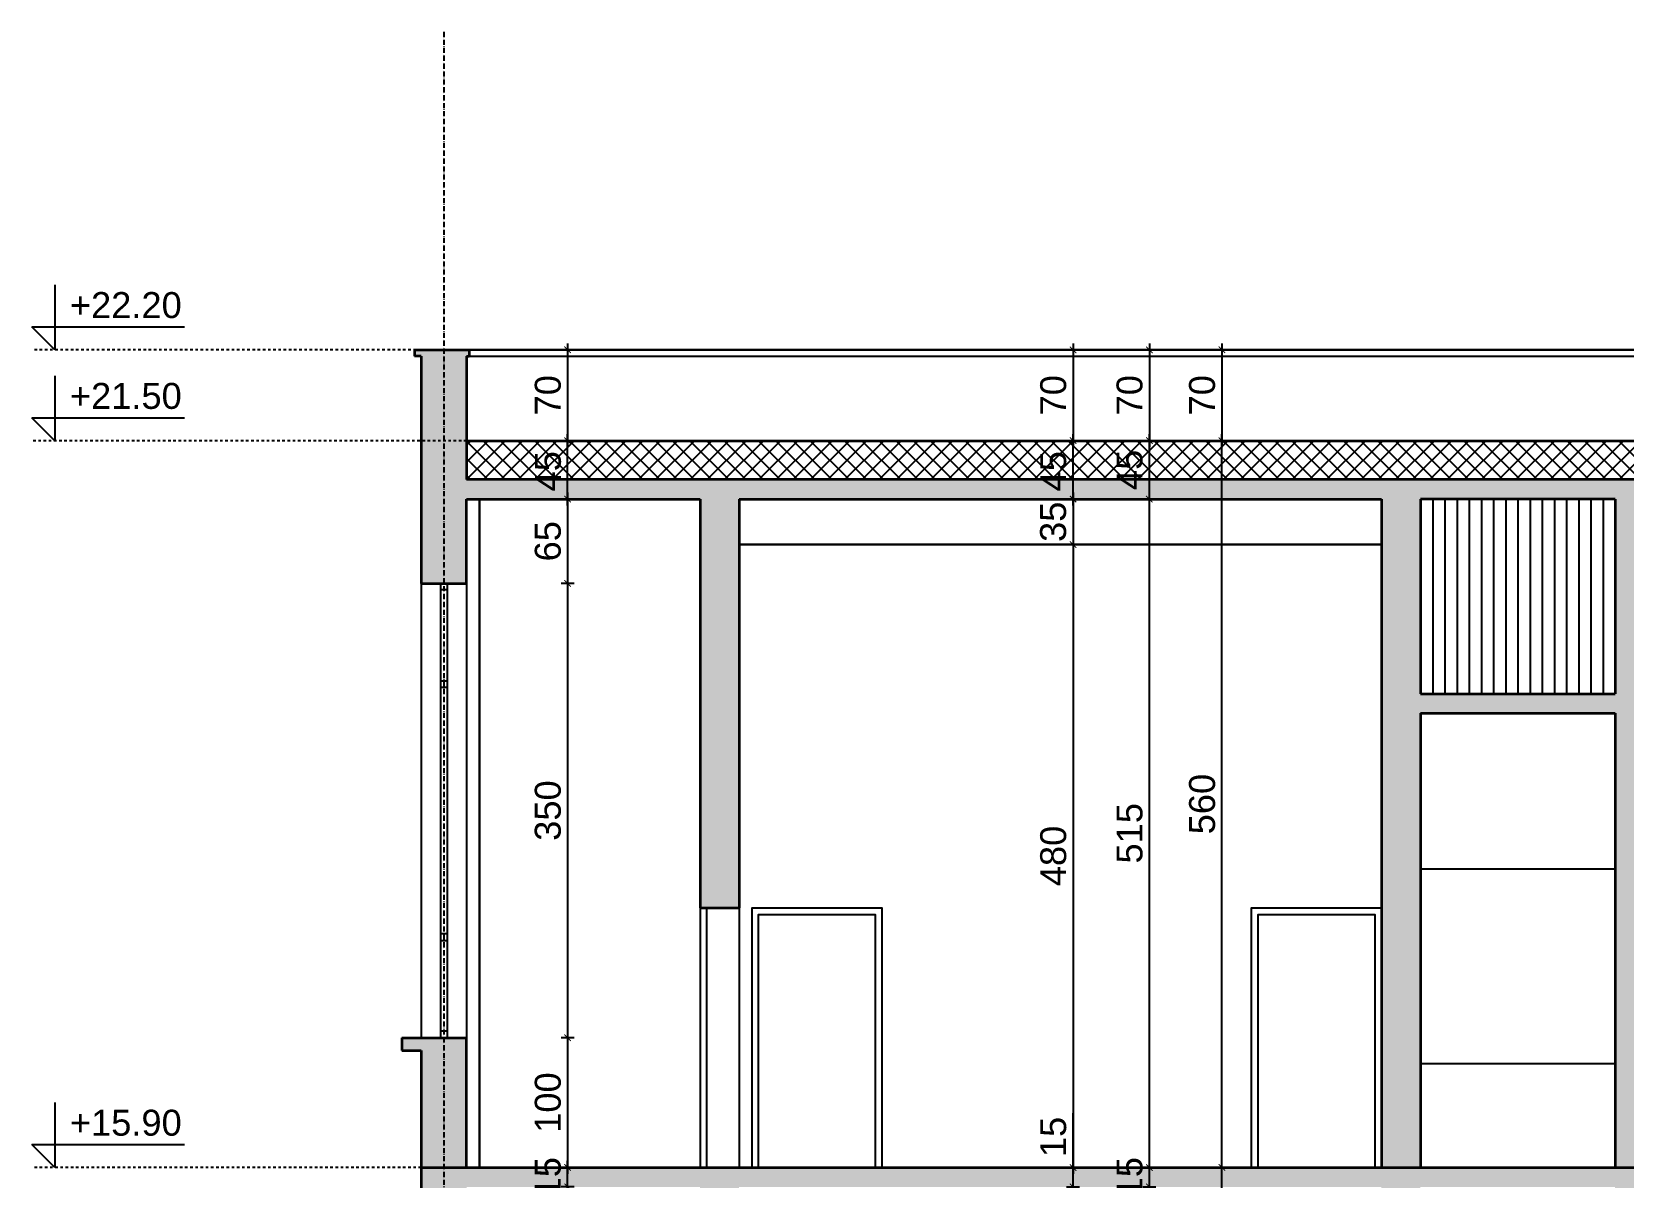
# Model space of a CAD drawing. Header units: inches. Extents: x -72385 to 39588, y -6525 to 66685.
# Drawn here: x -7324 to -6097, y 25208 to 26091 of the extents above; entities that cross this region are included whole.
import ezdxf

# ---------------------------------------------------------------- set-up
doc = ezdxf.new("R2010")
doc.units = ezdxf.units.IN
doc.header["$MEASUREMENT"] = 0
doc.linetypes.add('DashDot', pattern=[0.6, 0.4, -0.1, 0, -0.1])
doc.linetypes.add('Hidden', pattern=[0.4, 0.2, -0.2])
for name, color, linetype, lineweight in [('Надписи коти вътрешни', 252, 'Continuous', 25), ('Надписи нива', 252, 'Continuous', 25), ('Оси', 252, 'DashDot', 25), ('Фасади Разрези дебело', 7, 'Continuous', 35), ('Фасади Разрези средно', 252, 'Continuous', 30), ('Фасади Разрези тънко', 253, 'Continuous', 25), ('Щрих стени', 254, 'Continuous', 25)]:
    doc.layers.add(name, color=color, linetype=linetype, lineweight=lineweight)
doc.styles.add('Arial Regular', font='arial.ttf')
doc.styles.get("Standard").update_dxf_attribs({"font": 'arial.ttf'})
doc.dimstyles.new('Annotative', dxfattribs={"dimscale": 0, "dimtxt": 20, "dimasz": 5, "dimexe": 5, "dimexo": 5, "dimgap": 5, "dimtad": 1, "dimdec": 0, "dimzin": 0, "dimdsep": 46, "dimtxsty": 'Standard', "dimblk": 'ARCHTICK', "dimcen": 5, "dimdle": 5, "dimadec": 0, "dimazin": 0, "dimtfac": 1, "dimtdec": 0, "dimtofl": 0, "dimtmove": 0, "dimatfit": 3, "dimldrblk": 'ARCHTICK', "dimfxl": 5, "dimfxlon": 1, "dimtolj": 1, "dimtzin": 0, "dimarcsym": 1})

# ---------------------------------------------------------------- blocks, each defined once
blk = doc.blocks.new('_ArchTick')
at = {"color": 0, "linetype": 'ByBlock', "const_width": 0.15}
blk.add_lwpolyline([(-0.5, -0.5), (0.5, 0.5)], dxfattribs=at)
blk = doc.blocks.new('*D4969')
at = {"layer": 'Defpoints', "color": 0, "ltscale": 10, "transparency": 16777216}
for p in [(-6910.7, 25215.9), (-6841.6, 25215.9), (-6841.6, 25200.9)]:
    blk.add_point(p, dxfattribs=at)
at = {"layer": 'Надписи коти вътрешни', "color": 0, "lineweight": -2, "ltscale": 10, "transparency": 16777216}
for p, q in [((-6905.7, 25215.9), (-6915.7, 25215.9)), ((-6910.7, 25195.9), (-6910.7, 25220.9)), ((-6905.7, 25200.9), (-6915.7, 25200.9))]:
    blk.add_line(p, q, dxfattribs=at)
at = {"layer": 'Надписи коти вътрешни', "color": 0, "lineweight": -2, "ltscale": 10, "transparency": 16777216, "xscale": 5, "yscale": 5, "zscale": 5}
for p, rotation in [((-6910.7, 25215.9), 90), ((-6910.7, 25200.9), 270)]:
    blk.add_blockref('_ArchTick', p, dxfattribs=dict(at, rotation=rotation))
at = {"layer": 'Надписи коти вътрешни', "color": 0, "ltscale": 10, "transparency": 16777216, "insert": (-6925.9, 25208.4), "char_height": 20, "attachment_point": 5, "rotation": 90}
blk.add_mtext('\\A1;15', dxfattribs=at)
blk = doc.blocks.new('*D4968')
at = {"layer": 'Defpoints', "color": 0, "ltscale": 10, "transparency": 16777216}
for p in [(-6841.6, 25315.9), (-6910.7, 25215.9), (-6841.6, 25215.9)]:
    blk.add_point(p, dxfattribs=at)
at = {"layer": 'Надписи коти вътрешни', "color": 0, "lineweight": -2, "ltscale": 10, "transparency": 16777216}
for p, q in [((-6905.7, 25315.9), (-6915.7, 25315.9)), ((-6910.7, 25320.9), (-6910.7, 25210.9)), ((-6905.7, 25215.9), (-6915.7, 25215.9))]:
    blk.add_line(p, q, dxfattribs=at)
at = {"layer": 'Надписи коти вътрешни', "color": 0, "lineweight": -2, "ltscale": 10, "transparency": 16777216, "xscale": 5, "yscale": 5, "zscale": 5}
for p, rotation in [((-6910.7, 25315.9), 90), ((-6910.7, 25215.9), 270)]:
    blk.add_blockref('_ArchTick', p, dxfattribs=dict(at, rotation=rotation))
at = {"layer": 'Надписи коти вътрешни', "color": 0, "ltscale": 10, "transparency": 16777216, "insert": (-6925.9, 25265.9), "char_height": 20, "attachment_point": 5, "rotation": 90}
blk.add_mtext('\\A1;100', dxfattribs=at)
blk = doc.blocks.new('*D4967')
at = {"layer": 'Defpoints', "color": 0, "ltscale": 10, "transparency": 16777216}
for p in [(-6841.6, 25665.9), (-6910.7, 25315.9), (-6841.6, 25315.9)]:
    blk.add_point(p, dxfattribs=at)
at = {"layer": 'Надписи коти вътрешни', "color": 0, "lineweight": -2, "ltscale": 10, "transparency": 16777216}
for p, q in [((-6910.7, 25670.9), (-6910.7, 25310.9)), ((-6905.7, 25665.9), (-6915.7, 25665.9)), ((-6905.7, 25315.9), (-6915.7, 25315.9))]:
    blk.add_line(p, q, dxfattribs=at)
at = {"layer": 'Надписи коти вътрешни', "color": 0, "lineweight": -2, "ltscale": 10, "transparency": 16777216, "xscale": 5, "yscale": 5, "zscale": 5}
for p, rotation in [((-6910.7, 25665.9), 90), ((-6910.7, 25315.9), 270)]:
    blk.add_blockref('_ArchTick', p, dxfattribs=dict(at, rotation=rotation))
at = {"layer": 'Надписи коти вътрешни', "color": 0, "ltscale": 10, "transparency": 16777216, "insert": (-6925.9, 25490.9), "char_height": 20, "attachment_point": 5, "rotation": 90}
blk.add_mtext('\\A1;350', dxfattribs=at)
blk = doc.blocks.new('*D4966')
at = {"layer": 'Defpoints', "color": 0, "ltscale": 10, "transparency": 16777216}
for p in [(-6841.6, 25730.9), (-6910.7, 25665.9), (-6841.6, 25665.9)]:
    blk.add_point(p, dxfattribs=at)
at = {"layer": 'Надписи коти вътрешни', "color": 0, "lineweight": -2, "ltscale": 10, "transparency": 16777216}
for p, q in [((-6905.7, 25730.9), (-6915.7, 25730.9)), ((-6910.7, 25735.9), (-6910.7, 25660.9)), ((-6905.7, 25665.9), (-6915.7, 25665.9))]:
    blk.add_line(p, q, dxfattribs=at)
at = {"layer": 'Надписи коти вътрешни', "color": 0, "lineweight": -2, "ltscale": 10, "transparency": 16777216, "xscale": 5, "yscale": 5, "zscale": 5}
for p, rotation in [((-6910.7, 25730.9), 90), ((-6910.7, 25665.9), 270)]:
    blk.add_blockref('_ArchTick', p, dxfattribs=dict(at, rotation=rotation))
at = {"layer": 'Надписи коти вътрешни', "color": 0, "ltscale": 10, "transparency": 16777216, "insert": (-6925.9, 25698.4), "char_height": 20, "attachment_point": 5, "rotation": 90}
blk.add_mtext('\\A1;65', dxfattribs=at)
blk = doc.blocks.new('*D4965')
at = {"layer": 'Defpoints', "color": 0, "ltscale": 10, "transparency": 16777216}
for p in [(-6910.7, 25775.9), (-6841.6, 25775.9), (-6841.6, 25730.9)]:
    blk.add_point(p, dxfattribs=at)
at = {"layer": 'Надписи коти вътрешни', "color": 0, "lineweight": -2, "ltscale": 10, "transparency": 16777216}
for p, q in [((-6910.7, 25725.9), (-6910.7, 25780.9)), ((-6905.7, 25775.9), (-6915.7, 25775.9)), ((-6905.7, 25730.9), (-6915.7, 25730.9))]:
    blk.add_line(p, q, dxfattribs=at)
at = {"layer": 'Надписи коти вътрешни', "color": 0, "lineweight": -2, "ltscale": 10, "transparency": 16777216, "xscale": 5, "yscale": 5, "zscale": 5}
for p, rotation in [((-6910.7, 25775.9), 90), ((-6910.7, 25730.9), 270)]:
    blk.add_blockref('_ArchTick', p, dxfattribs=dict(at, rotation=rotation))
at = {"layer": 'Надписи коти вътрешни', "color": 0, "ltscale": 10, "transparency": 16777216, "insert": (-6925.8, 25752.3), "char_height": 20, "attachment_point": 5, "rotation": 90}
blk.add_mtext('\\A1;45', dxfattribs=at)
blk = doc.blocks.new('*D4964')
at = {"layer": 'Defpoints', "color": 0, "ltscale": 10, "transparency": 16777216}
for p in [(-6843.6, 25845.9), (-6910.7, 25775.9), (-6841.6, 25775.9)]:
    blk.add_point(p, dxfattribs=at)
at = {"layer": 'Надписи коти вътрешни', "color": 0, "lineweight": -2, "ltscale": 10, "transparency": 16777216}
for p, q in [((-6905.7, 25845.9), (-6915.7, 25845.9)), ((-6910.7, 25850.9), (-6910.7, 25770.9)), ((-6905.7, 25775.9), (-6915.7, 25775.9))]:
    blk.add_line(p, q, dxfattribs=at)
at = {"layer": 'Надписи коти вътрешни', "color": 0, "lineweight": -2, "ltscale": 10, "transparency": 16777216, "xscale": 5, "yscale": 5, "zscale": 5}
for p, rotation in [((-6910.7, 25845.9), 90), ((-6910.7, 25775.9), 270)]:
    blk.add_blockref('_ArchTick', p, dxfattribs=dict(at, rotation=rotation))
at = {"layer": 'Надписи коти вътрешни', "color": 0, "ltscale": 10, "transparency": 16777216, "insert": (-6925.9, 25810.9), "char_height": 20, "attachment_point": 5, "rotation": 90}
blk.add_mtext('\\A1;70', dxfattribs=at)
blk = doc.blocks.new('*D4953')
at = {"layer": 'Defpoints', "color": 0, "ltscale": 10, "transparency": 16777216}
for p in [(-6570, 25845.9), (-6567.2, 25775.9), (-6521.2, 25775.9)]:
    blk.add_point(p, dxfattribs=at)
at = {"layer": 'Надписи коти вътрешни', "color": 0, "lineweight": -2, "ltscale": 10, "transparency": 16777216}
for p, q in [((-6526.2, 25845.9), (-6516.2, 25845.9)), ((-6521.2, 25850.9), (-6521.2, 25770.9)), ((-6526.2, 25775.9), (-6516.2, 25775.9))]:
    blk.add_line(p, q, dxfattribs=at)
at = {"layer": 'Надписи коти вътрешни', "color": 0, "lineweight": -2, "ltscale": 10, "transparency": 16777216, "xscale": 5, "yscale": 5, "zscale": 5}
for p, rotation in [((-6521.2, 25845.9), 90), ((-6521.2, 25775.9), 270)]:
    blk.add_blockref('_ArchTick', p, dxfattribs=dict(at, rotation=rotation))
at = {"layer": 'Надписи коти вътрешни', "color": 0, "ltscale": 10, "transparency": 16777216, "insert": (-6536.4, 25810.9), "char_height": 20, "attachment_point": 5, "rotation": 90}
blk.add_mtext('\\A1;70', dxfattribs=at)
blk = doc.blocks.new('*D4944')
at = {"layer": 'Defpoints', "color": 0, "ltscale": 10, "transparency": 16777216}
for p in [(-6570.9, 25215.9), (-6521.2, 25215.9), (-6568, 25200.9)]:
    blk.add_point(p, dxfattribs=at)
at = {"layer": 'Надписи коти вътрешни', "color": 0, "lineweight": -2, "ltscale": 10, "transparency": 16777216}
for p, q in [((-6521.2, 25215.9), (-6521.2, 25257.8)), ((-6526.2, 25215.9), (-6516.2, 25215.9)), ((-6521.2, 25195.9), (-6521.2, 25215.9)), ((-6526.2, 25200.9), (-6516.2, 25200.9))]:
    blk.add_line(p, q, dxfattribs=at)
at = {"layer": 'Надписи коти вътрешни', "color": 0, "lineweight": -2, "ltscale": 10, "transparency": 16777216, "xscale": 5, "yscale": 5, "zscale": 5}
for p, rotation in [((-6521.2, 25215.9), 90), ((-6521.2, 25200.9), 270)]:
    blk.add_blockref('_ArchTick', p, dxfattribs=dict(at, rotation=rotation))
at = {"layer": 'Надписи коти вътрешни', "color": 0, "ltscale": 10, "transparency": 16777216, "insert": (-6536.4, 25239.4), "char_height": 20, "attachment_point": 5, "rotation": 90}
blk.add_mtext('\\A1;15', dxfattribs=at)
blk = doc.blocks.new('*D4943')
at = {"layer": 'Defpoints', "color": 0, "ltscale": 10, "transparency": 16777216}
for p in [(-6564.5, 25695.9), (-6541.4, 25215.9), (-6521.2, 25215.9)]:
    blk.add_point(p, dxfattribs=at)
at = {"layer": 'Надписи коти вътрешни', "color": 0, "lineweight": -2, "ltscale": 10, "transparency": 16777216}
for p, q in [((-6526.2, 25695.9), (-6516.2, 25695.9)), ((-6521.2, 25700.9), (-6521.2, 25210.9)), ((-6526.2, 25215.9), (-6516.2, 25215.9))]:
    blk.add_line(p, q, dxfattribs=at)
at = {"layer": 'Надписи коти вътрешни', "color": 0, "lineweight": -2, "ltscale": 10, "transparency": 16777216, "xscale": 5, "yscale": 5, "zscale": 5}
for p, rotation in [((-6521.2, 25695.9), 90), ((-6521.2, 25215.9), 270)]:
    blk.add_blockref('_ArchTick', p, dxfattribs=dict(at, rotation=rotation))
at = {"layer": 'Надписи коти вътрешни', "color": 0, "ltscale": 10, "transparency": 16777216, "insert": (-6536.4, 25455.9), "char_height": 20, "attachment_point": 5, "rotation": 90}
blk.add_mtext('\\A1;480', dxfattribs=at)
blk = doc.blocks.new('*D4942')
at = {"layer": 'Defpoints', "color": 0, "ltscale": 10, "transparency": 16777216}
for p in [(-6556.5, 25730.9), (-6542.9, 25695.9), (-6521.2, 25695.9)]:
    blk.add_point(p, dxfattribs=at)
at = {"layer": 'Надписи коти вътрешни', "color": 0, "lineweight": -2, "ltscale": 10, "transparency": 16777216}
for p, q in [((-6526.2, 25730.9), (-6516.2, 25730.9)), ((-6521.2, 25735.9), (-6521.2, 25690.9)), ((-6526.2, 25695.9), (-6516.2, 25695.9))]:
    blk.add_line(p, q, dxfattribs=at)
at = {"layer": 'Надписи коти вътрешни', "color": 0, "lineweight": -2, "ltscale": 10, "transparency": 16777216, "xscale": 5, "yscale": 5, "zscale": 5}
for p, rotation in [((-6521.2, 25730.9), 90), ((-6521.2, 25695.9), 270)]:
    blk.add_blockref('_ArchTick', p, dxfattribs=dict(at, rotation=rotation))
at = {"layer": 'Надписи коти вътрешни', "color": 0, "ltscale": 10, "transparency": 16777216, "insert": (-6536.5, 25713.4), "char_height": 20, "attachment_point": 5, "rotation": 90}
blk.add_mtext('\\A1;35', dxfattribs=at)
blk = doc.blocks.new('*D4941')
at = {"layer": 'Defpoints', "color": 0, "ltscale": 10, "transparency": 16777216}
for p in [(-6567.2, 25775.9), (-6521.2, 25775.9), (-6571, 25730.9)]:
    blk.add_point(p, dxfattribs=at)
at = {"layer": 'Надписи коти вътрешни', "color": 0, "lineweight": -2, "ltscale": 10, "transparency": 16777216}
for p, q in [((-6521.2, 25725.9), (-6521.2, 25780.9)), ((-6526.2, 25775.9), (-6516.2, 25775.9)), ((-6526.2, 25730.9), (-6516.2, 25730.9))]:
    blk.add_line(p, q, dxfattribs=at)
at = {"layer": 'Надписи коти вътрешни', "color": 0, "lineweight": -2, "ltscale": 10, "transparency": 16777216, "xscale": 5, "yscale": 5, "zscale": 5}
for p, rotation in [((-6521.2, 25775.9), 90), ((-6521.2, 25730.9), 270)]:
    blk.add_blockref('_ArchTick', p, dxfattribs=dict(at, rotation=rotation))
at = {"layer": 'Надписи коти вътрешни', "color": 0, "ltscale": 10, "transparency": 16777216, "insert": (-6536.4, 25752.3), "char_height": 20, "attachment_point": 5, "rotation": 90}
blk.add_mtext('\\A1;45', dxfattribs=at)
blk = doc.blocks.new('*D4933')
at = {"layer": 'Defpoints', "color": 0, "ltscale": 10, "transparency": 16777216}
for p in [(-6574.9, 25215.9), (-6462.4, 25215.9), (-6574.9, 25200.9)]:
    blk.add_point(p, dxfattribs=at)
at = {"layer": 'Надписи коти вътрешни', "color": 0, "lineweight": -2, "ltscale": 10, "transparency": 16777216}
for p, q in [((-6467.4, 25215.9), (-6457.4, 25215.9)), ((-6462.4, 25195.9), (-6462.4, 25220.9)), ((-6467.4, 25200.9), (-6457.4, 25200.9))]:
    blk.add_line(p, q, dxfattribs=at)
at = {"layer": 'Надписи коти вътрешни', "color": 0, "lineweight": -2, "ltscale": 10, "transparency": 16777216, "xscale": 5, "yscale": 5, "zscale": 5}
for p, rotation in [((-6462.4, 25215.9), 90), ((-6462.4, 25200.9), 270)]:
    blk.add_blockref('_ArchTick', p, dxfattribs=dict(at, rotation=rotation))
at = {"layer": 'Надписи коти вътрешни', "color": 0, "ltscale": 10, "transparency": 16777216, "insert": (-6477.6, 25208.4), "char_height": 20, "attachment_point": 5, "rotation": 90}
blk.add_mtext('\\A1;15', dxfattribs=at)
blk = doc.blocks.new('*D4932')
at = {"layer": 'Defpoints', "color": 0, "ltscale": 10, "transparency": 16777216}
for p in [(-6574.9, 25215.9), (-6406.5, 25215.9), (-6574.9, 24685.9)]:
    blk.add_point(p, dxfattribs=at)
at = {"layer": 'Надписи коти вътрешни', "color": 0, "lineweight": -2, "ltscale": 10, "transparency": 16777216}
for p, q in [((-6411.5, 25215.9), (-6401.5, 25215.9)), ((-6406.5, 24680.9), (-6406.5, 25220.9)), ((-6411.5, 24685.9), (-6401.5, 24685.9))]:
    blk.add_line(p, q, dxfattribs=at)
at = {"layer": 'Надписи коти вътрешни', "color": 0, "lineweight": -2, "ltscale": 10, "transparency": 16777216, "xscale": 5, "yscale": 5, "zscale": 5}
for p, rotation in [((-6406.5, 25215.9), 90), ((-6406.5, 24685.9), 270)]:
    blk.add_blockref('_ArchTick', p, dxfattribs=dict(at, rotation=rotation))
at = {"layer": 'Надписи коти вътрешни', "color": 0, "ltscale": 10, "transparency": 16777216, "insert": (-6421.7, 24950.9), "char_height": 20, "attachment_point": 5, "rotation": 90}
blk.add_mtext('\\A1;530', dxfattribs=at)
blk = doc.blocks.new('*D4931')
at = {"layer": 'Defpoints', "color": 0, "ltscale": 10, "transparency": 16777216}
for p in [(-6574.9, 25730.9), (-6462.4, 25730.9), (-6574.9, 25215.9)]:
    blk.add_point(p, dxfattribs=at)
at = {"layer": 'Надписи коти вътрешни', "color": 0, "lineweight": -2, "ltscale": 10, "transparency": 16777216}
for p, q in [((-6467.4, 25730.9), (-6457.4, 25730.9)), ((-6462.4, 25210.9), (-6462.4, 25735.9)), ((-6467.4, 25215.9), (-6457.4, 25215.9))]:
    blk.add_line(p, q, dxfattribs=at)
at = {"layer": 'Надписи коти вътрешни', "color": 0, "lineweight": -2, "ltscale": 10, "transparency": 16777216, "xscale": 5, "yscale": 5, "zscale": 5}
for p, rotation in [((-6462.4, 25730.9), 90), ((-6462.4, 25215.9), 270)]:
    blk.add_blockref('_ArchTick', p, dxfattribs=dict(at, rotation=rotation))
at = {"layer": 'Надписи коти вътрешни', "color": 0, "ltscale": 10, "transparency": 16777216, "insert": (-6477.6, 25473.4), "char_height": 20, "attachment_point": 5, "rotation": 90}
blk.add_mtext('\\A1;515', dxfattribs=at)
blk = doc.blocks.new('*D4930')
at = {"layer": 'Defpoints', "color": 0, "ltscale": 10, "transparency": 16777216}
for p in [(-6574.9, 25775.9), (-6462.4, 25775.9), (-6574.9, 25730.9)]:
    blk.add_point(p, dxfattribs=at)
at = {"layer": 'Надписи коти вътрешни', "color": 0, "lineweight": -2, "ltscale": 10, "transparency": 16777216}
for p, q in [((-6462.4, 25725.9), (-6462.4, 25780.9)), ((-6467.4, 25775.9), (-6457.4, 25775.9)), ((-6467.4, 25730.9), (-6457.4, 25730.9))]:
    blk.add_line(p, q, dxfattribs=at)
at = {"layer": 'Надписи коти вътрешни', "color": 0, "lineweight": -2, "ltscale": 10, "transparency": 16777216, "xscale": 5, "yscale": 5, "zscale": 5}
for p, rotation in [((-6462.4, 25775.9), 90), ((-6462.4, 25730.9), 270)]:
    blk.add_blockref('_ArchTick', p, dxfattribs=dict(at, rotation=rotation))
at = {"layer": 'Надписи коти вътрешни', "color": 0, "ltscale": 10, "transparency": 16777216, "insert": (-6477.6, 25753.4), "char_height": 20, "attachment_point": 5, "rotation": 90}
blk.add_mtext('\\A1;45', dxfattribs=at)
blk = doc.blocks.new('*D4929')
at = {"layer": 'Defpoints', "color": 0, "ltscale": 10, "transparency": 16777216}
for p in [(-6574.9, 25775.9), (-6406.5, 25775.9), (-6574.9, 25215.9)]:
    blk.add_point(p, dxfattribs=at)
at = {"layer": 'Надписи коти вътрешни', "color": 0, "lineweight": -2, "ltscale": 10, "transparency": 16777216}
for p, q in [((-6406.5, 25210.9), (-6406.5, 25780.9)), ((-6411.5, 25775.9), (-6401.5, 25775.9)), ((-6411.5, 25215.9), (-6401.5, 25215.9))]:
    blk.add_line(p, q, dxfattribs=at)
at = {"layer": 'Надписи коти вътрешни', "color": 0, "lineweight": -2, "ltscale": 10, "transparency": 16777216, "xscale": 5, "yscale": 5, "zscale": 5}
for p, rotation in [((-6406.5, 25775.9), 90), ((-6406.5, 25215.9), 270)]:
    blk.add_blockref('_ArchTick', p, dxfattribs=dict(at, rotation=rotation))
at = {"layer": 'Надписи коти вътрешни', "color": 0, "ltscale": 10, "transparency": 16777216, "insert": (-6421.7, 25495.9), "char_height": 20, "attachment_point": 5, "rotation": 90}
blk.add_mtext('\\A1;560', dxfattribs=at)
blk = doc.blocks.new('*D4925')
at = {"layer": 'Defpoints', "color": 0, "ltscale": 10, "transparency": 16777216}
for p in [(-6395.3, 25845.9), (-6462.4, 25775.9), (-6393.3, 25775.9)]:
    blk.add_point(p, dxfattribs=at)
at = {"layer": 'Надписи коти вътрешни', "color": 0, "lineweight": -2, "ltscale": 10, "transparency": 16777216}
for p, q in [((-6457.4, 25845.9), (-6467.4, 25845.9)), ((-6462.4, 25850.9), (-6462.4, 25770.9)), ((-6457.4, 25775.9), (-6467.4, 25775.9))]:
    blk.add_line(p, q, dxfattribs=at)
at = {"layer": 'Надписи коти вътрешни', "color": 0, "lineweight": -2, "ltscale": 10, "transparency": 16777216, "xscale": 5, "yscale": 5, "zscale": 5}
for p, rotation in [((-6462.4, 25845.9), 90), ((-6462.4, 25775.9), 270)]:
    blk.add_blockref('_ArchTick', p, dxfattribs=dict(at, rotation=rotation))
at = {"layer": 'Надписи коти вътрешни', "color": 0, "ltscale": 10, "transparency": 16777216, "insert": (-6477.6, 25810.9), "char_height": 20, "attachment_point": 5, "rotation": 90}
blk.add_mtext('\\A1;70', dxfattribs=at)
blk = doc.blocks.new('*D4924')
at = {"layer": 'Defpoints', "color": 0, "ltscale": 10, "transparency": 16777216}
for p in [(-6339.4, 25845.9), (-6406.5, 25775.9), (-6337.4, 25775.9)]:
    blk.add_point(p, dxfattribs=at)
at = {"layer": 'Надписи коти вътрешни', "color": 0, "lineweight": -2, "ltscale": 10, "transparency": 16777216}
for p, q in [((-6401.5, 25845.9), (-6411.5, 25845.9)), ((-6406.5, 25850.9), (-6406.5, 25770.9)), ((-6401.5, 25775.9), (-6411.5, 25775.9))]:
    blk.add_line(p, q, dxfattribs=at)
at = {"layer": 'Надписи коти вътрешни', "color": 0, "lineweight": -2, "ltscale": 10, "transparency": 16777216, "xscale": 5, "yscale": 5, "zscale": 5}
for p, rotation in [((-6406.5, 25845.9), 90), ((-6406.5, 25775.9), 270)]:
    blk.add_blockref('_ArchTick', p, dxfattribs=dict(at, rotation=rotation))
at = {"layer": 'Надписи коти вътрешни', "color": 0, "ltscale": 10, "transparency": 16777216, "insert": (-6421.7, 25810.9), "char_height": 20, "attachment_point": 5, "rotation": 90}
blk.add_mtext('\\A1;70', dxfattribs=at)

msp = doc.modelspace()

# ---------------------------------------------------------------- hatches: boundary and pattern name
at = {"layer": 'Щрих стени', "ltscale": 10}
h = msp.add_hatch(color=256, dxfattribs=at)
h.dxf.hatch_style = 1
h.paths.add_polyline_path([(-5511, 25215.9), (-5496, 25215.9), (-5496, 25585.9), (-5473.5, 25585.9), (-5473.5, 25665.9), (-4908.4, 25665.9), (-4908.4, 25215.9), (-4893.4, 25215.9), (-4893.4, 25585.9), (-4873.4, 25585.9), (-4873.4, 25665.9), (-4308.4, 25665.9), (-4308.4, 25585.9), (-4273.4, 25585.9), (-4273.4, 25665.9), (-3708.3, 25665.9), (-3708.3, 25585.9), (-3673.3, 25585.9), (-3673.3, 25665.9), (-3108.3, 25665.9), (-3108.3, 25585.9), (-3073.3, 25585.9), (-3073.3, 25665.9), (-2508.3, 25665.9), (-2508.3, 25585.9), (-2473.2, 25585.9), (-2473.2, 25665.9), (-1908.2, 25665.9), (-1908.2, 25425.9), (-1845.7, 25425.9), (-1845.7, 25745.9), (-6988.6, 25745.9), (-6988.6, 25775.9), (-7023.6, 25775.9), (-7023.6, 25665.9), (-6988.6, 25665.9), (-6988.6, 25730.9), (-6808.6, 25730.9), (-6808.6, 25415.9), (-6778.6, 25415.9), (-6778.6, 25730.9), (-6283.6, 25730.9), (-6283.6, 25215.9), (-6253.6, 25215.9), (-6253.6, 25565.9), (-6103.5, 25565.9), (-6103.5, 25215.9), (-6073.5, 25215.9), (-6073.5, 25665.9), (-5511, 25665.9)])
h.paths.add_polyline_path([(-6073.5, 25680.9), (-6073.5, 25730.9), (-1908.2, 25730.9), (-1908.2, 25680.9)], flags=16)
h.paths.add_polyline_path([(-6103.5, 25580.9), (-6253.6, 25580.9), (-6253.6, 25730.9), (-6103.5, 25730.9)], flags=16)
h.paths.add_polyline_path([(-6988.6, 25840.9), (-6986.6, 25840.9), (-6986.6, 25845.9), (-7028.6, 25845.9), (-7028.6, 25840.9), (-7023.6, 25840.9), (-7023.6, 25775.9), (-6988.6, 25775.9)])
h.paths.add_polyline_path([(-6988.6, 25315.9), (-7038.6, 25315.9), (-7038.6, 25305.9), (-7023.6, 25305.9), (-7023.6, 25215.9), (-6988.6, 25215.9)])
at = {"layer": 'Щрих стени', "ltscale": 10, "transparency": 33554610}
h = msp.add_hatch(dxfattribs=at)
h.set_pattern_fill('ANSI37', color=256, scale=75)
h.paths.add_polyline_path([(-6988.6, 25775.9), (-6988.6, 25745.9), (5043.7, 25745.9), (5043.7, 25775.9)])
h = msp.add_hatch(dxfattribs=at)
h.set_pattern_fill('ANSI31', color=256, scale=75, angle=45)
h.paths.add_polyline_path([(-6103.5, 25730.9), (-6253.6, 25730.9), (-6253.6, 25580.9), (-6103.5, 25580.9)])
at = {"layer": 'Щрих стени', "ltscale": 10}
h = msp.add_hatch(color=256, dxfattribs=at)
h.dxf.hatch_style = 1
h.paths.add_polyline_path([(-1845.7, 25215.9), (-7023.6, 25215.9), (-7023.6, 25135.9), (-6988.6, 25135.9), (-6988.6, 25200.9), (-6808.6, 25200.9), (-6808.6, 24885.9), (-6778.6, 24885.9), (-6778.6, 25200.9), (-6283.6, 25200.9), (-6283.6, 24685.9), (-6253.6, 24685.9), (-6253.6, 25035.9), (-6103.5, 25035.9), (-6103.5, 24685.9), (-6073.5, 24685.9), (-6073.5, 25135.9), (-5511, 25135.9), (-5511, 25055.9), (-5473.5, 25055.9), (-5473.5, 25135.9), (-4908.4, 25135.9), (-4908.4, 25055.9), (-4873.4, 25055.9), (-4873.4, 25135.9), (-4308.4, 25135.9), (-4308.4, 25055.9), (-4273.4, 25055.9), (-4273.4, 25135.9), (-3708.3, 25135.9), (-3708.3, 25055.9), (-3673.3, 25055.9), (-3673.3, 25135.9), (-3108.3, 25135.9), (-3108.3, 25055.9), (-3073.3, 25055.9), (-3073.3, 25135.9), (-2508.3, 25135.9), (-2508.3, 25055.9), (-2473.2, 25055.9), (-2473.2, 25135.9), (-1908.2, 25135.9), (-1908.2, 24895.9), (-1845.7, 24895.9)])
h.paths.add_polyline_path([(-1908.2, 25150.9), (-6073.5, 25150.9), (-6073.5, 25200.9), (-1908.2, 25200.9)], flags=16)
h.paths.add_polyline_path([(-6103.5, 25050.9), (-6253.6, 25050.9), (-6253.6, 25200.9), (-6103.5, 25200.9)], flags=16)
h.paths.add_polyline_path([(-6988.6, 24785.9), (-7038.6, 24785.9), (-7038.6, 24775.9), (-7023.6, 24775.9), (-7023.6, 24685.9), (-6988.6, 24685.9)])

# ---------------------------------------------------------------- linework, layer by layer
at = {"layer": 'Надписи нива', "ltscale": 10}
for p, q in [((-7305.9, 25895.9), (-7305.9, 25845.9)), ((-7323.6, 25863.6), (-7205.9, 25863.6)), ((-7305.9, 25845.9), (-7323.6, 25863.6)), ((-7305.9, 25825.9), (-7305.9, 25775.9)), ((-7323.6, 25793.6), (-7205.9, 25793.6)), ((-7305.9, 25775.9), (-7323.6, 25793.6)), ((-7305.9, 25265.9), (-7305.9, 25215.9)), ((-7323.6, 25233.6), (-7205.9, 25233.6)), ((-7305.9, 25215.9), (-7323.6, 25233.6))]:
    msp.add_line(p, q, dxfattribs=at)
at = {"layer": 'Надписи нива', "linetype": 'Hidden', "ltscale": 10}
for p, q in [((-7023.6, 25845.9), (-7323.6, 25845.9)), ((-6988.6, 25775.9), (-7323.6, 25775.9)), ((-7023.6, 25215.9), (-7323.6, 25215.9))]:
    msp.add_line(p, q, dxfattribs=at)
at = {"layer": 'Оси', "ltscale": 10}
msp.add_line((-7006, 26090.9), (-7006, 23040.9), dxfattribs=at)
at = {"layer": 'Фасади Разрези дебело', "ltscale": 10, "extrusion": (1.2091e-15, 1, -2.22045e-16)}
for p, q in [((-7028.6, 25845.9), (-6986.6, 25845.9)), ((-6988.6, 25775.9), (5043.7, 25775.9)), ((-6988.6, 25730.9), (-6808.6, 25730.9)), ((-6778.6, 25730.9), (-6283.6, 25730.9)), ((-6253.6, 25580.9), (-6103.5, 25580.9)), ((-6253.6, 25565.9), (-6103.5, 25565.9)), ((-6808.6, 25415.9), (-6778.6, 25415.9)), ((-7023.6, 25215.9), (4686.5, 25215.9))]:
    msp.add_line(p, q, dxfattribs=at)
at = {"layer": 'Фасади Разрези дебело', "ltscale": 10}
for p, q in [((-7028.6, 25845.9), (-7028.6, 25840.9)), ((-7023.6, 25840.9), (-7028.6, 25840.9)), ((-7023.6, 25840.9), (-7023.6, 25665.9)), ((-6988.6, 25840.9), (-6988.6, 25745.9)), ((-6988.6, 25840.9), (-6986.6, 25840.9)), ((-6986.6, 25845.9), (-6986.6, 25840.9)), ((5043.7, 25745.9), (-6988.6, 25745.9)), ((-6988.6, 25665.9), (-6988.6, 25730.9)), ((-6808.6, 25730.9), (-6808.6, 25415.9)), ((-6778.6, 25730.9), (-6778.6, 25415.9)), ((-6283.6, 25730.9), (-6283.6, 25215.9)), ((-6253.6, 25730.9), (-6253.6, 25580.9)), ((-6103.5, 25730.9), (-6253.6, 25730.9)), ((-6103.5, 25730.9), (-6103.5, 25580.9)), ((-7023.6, 25665.9), (-6988.6, 25665.9)), ((-6253.6, 25565.9), (-6253.6, 25215.9)), ((-6103.5, 25565.9), (-6103.5, 25215.9)), ((-7038.6, 25315.9), (-7038.6, 25305.9)), ((-6988.6, 25215.9), (-6988.6, 25315.9)), ((-7023.6, 25305.9), (-7023.6, 25135.9))]:
    msp.add_line(p, q, dxfattribs=at)
at = {"layer": 'Фасади Разрези дебело', "ltscale": 10, "extrusion": (-1.7544e-13, 1, -2.22045e-16)}
for p, q in [((-7038.6, 25315.9), (-6988.6, 25315.9)), ((-7038.6, 25305.9), (-7023.6, 25305.9))]:
    msp.add_line(p, q, dxfattribs=at)
at = {"layer": 'Фасади Разрези средно', "ltscale": 10, "extrusion": (1.2091e-15, 1, -2.22045e-16)}
for p, q in [((-6986.6, 25845.9), (-1278.2, 25845.9)), ((-6778.6, 25695.9), (-6283.6, 25695.9))]:
    msp.add_line(p, q, dxfattribs=at)
at = {"layer": 'Фасади Разрези средно', "ltscale": 10}
msp.add_line((-6978.6, 25215.9), (-6978.6, 25730.9), dxfattribs=at)
at = {"layer": 'Фасади Разрези тънко', "ltscale": 10, "extrusion": (1.2091e-15, 1, -2.22045e-16)}
for p, q in [((-6986.6, 25840.9), (-1278.2, 25840.9)), ((-6253.6, 25445.9), (-6103.5, 25445.9)), ((-6253.6, 25295.9), (-6103.5, 25295.9))]:
    msp.add_line(p, q, dxfattribs=at)
at = {"layer": 'Фасади Разрези тънко', "ltscale": 10}
for p, q in [((-7023.6, 25665.9), (-7023.6, 25315.9)), ((-7008.6, 25665.9), (-7008.6, 25315.9)), ((-7003.6, 25660.9), (-7008.6, 25660.9)), ((-7003.6, 25665.9), (-7003.6, 25315.9)), ((-6988.6, 25665.9), (-6988.6, 25315.9)), ((-7008.6, 25590.9), (-7003.6, 25590.9)), ((-7008.6, 25585.9), (-7003.6, 25585.9)), ((-6808.6, 25415.9), (-6808.6, 25215.9)), ((-6803.6, 25415.9), (-6803.6, 25215.9)), ((-6778.6, 25415.9), (-6778.6, 25215.9)), ((-7003.6, 25395.9), (-7008.6, 25395.9)), ((-7008.6, 25390.9), (-7003.6, 25390.9)), ((-7003.6, 25320.9), (-7008.6, 25320.9))]:
    msp.add_line(p, q, dxfattribs=at)
for points in [[(-6768.6, 25215.9), (-6768.6, 25415.9), (-6668.6, 25415.9), (-6668.6, 25215.9)], [(-6763.6, 25215.9), (-6763.6, 25410.9), (-6673.6, 25410.9), (-6673.6, 25215.9)], [(-6383.6, 25215.9), (-6383.6, 25415.9), (-6283.6, 25415.9), (-6283.6, 25215.9)], [(-6378.6, 25215.9), (-6378.6, 25410.9), (-6288.6, 25410.9), (-6288.6, 25215.9)]]:
    msp.add_lwpolyline(points, dxfattribs=at)

# ---------------------------------------------------------------- texts
at = {"layer": 'Надписи нива', "ltscale": 10, "char_height": 20, "width": 180.489, "attachment_point": 1, "style": 'Arial Regular'}
for s, insert in [('+22.20', (-7294.3, 25890.4)), ('+21.50', (-7294.3, 25820.4)), ('+15.90', (-7294.3, 25260.4))]:
    msp.add_mtext(s, dxfattribs=dict(at, insert=insert))

# ---------------------------------------------------------------- dimensions: what is measured, and where the dimension line sits
at = {"layer": 'Надписи коти вътрешни', "ltscale": 10}
for base, p1, p2, picture, middle in [((-6910.7, 25775.9), (-6843.6, 25845.9), (-6841.6, 25775.9), '*D4964', (-6925.9, 25810.9)), ((-6521.2, 25775.9), (-6570, 25845.9), (-6567.2, 25775.9), '*D4953', (-6536.4, 25810.9)), ((-6462.4, 25775.9), (-6395.3, 25845.9), (-6393.3, 25775.9), '*D4925', (-6477.6, 25810.9)), ((-6406.5, 25775.9), (-6339.4, 25845.9), (-6337.4, 25775.9), '*D4924', (-6421.7, 25810.9)), ((-6406.5, 25775.9), (-6574.9, 25215.9), (-6574.9, 25775.9), '*D4929', (-6421.7, 25495.9)), ((-6910.7, 25665.9), (-6841.6, 25730.9), (-6841.6, 25665.9), '*D4966', (-6925.9, 25698.4)), ((-6462.4, 25730.9), (-6574.9, 25215.9), (-6574.9, 25730.9), '*D4931', (-6477.6, 25473.4)), ((-6521.2, 25215.9), (-6564.5, 25695.9), (-6541.4, 25215.9), '*D4943', (-6536.4, 25455.9)), ((-6910.7, 25315.9), (-6841.6, 25665.9), (-6841.6, 25315.9), '*D4967', (-6925.9, 25490.9)), ((-6910.7, 25215.9), (-6841.6, 25315.9), (-6841.6, 25215.9), '*D4968', (-6925.9, 25265.9)), ((-6406.5, 25215.9), (-6574.9, 24685.9), (-6574.9, 25215.9), '*D4932', (-6421.7, 24950.9))]:
    dim = msp.add_linear_dim(base=base, p1=p1, p2=p2, angle=90, dimstyle='Annotative', override={"dimscale": 0, "dimtix": 0, "dimtofl": 0, "dimtmove": 0, "dimatfit": 3}, dxfattribs=at)
    dim.commit()
    dim.dimension.update_dxf_attribs({"geometry": picture, "text_midpoint": middle})
for base, p1, p2, picture, middle in [((-6910.7, 25775.9), (-6841.6, 25730.9), (-6841.6, 25775.9), '*D4965', (-6910.7, 25752.3)), ((-6462.4, 25775.9), (-6574.9, 25730.9), (-6574.9, 25775.9), '*D4930', (-6462.4, 25753.4)), ((-6521.2, 25775.9), (-6571, 25730.9), (-6567.2, 25775.9), '*D4941', (-6521.2, 25752.3)), ((-6521.2, 25695.9), (-6556.5, 25730.9), (-6542.9, 25695.9), '*D4942', (-6521.2, 25713.4)), ((-6521.2, 25215.9), (-6568, 25200.9), (-6570.9, 25215.9), '*D4944', (-6521.2, 25239.4)), ((-6910.7, 25215.9), (-6841.6, 25200.9), (-6841.6, 25215.9), '*D4969', (-6910.7, 25208.4)), ((-6462.4, 25215.9), (-6574.9, 25200.9), (-6574.9, 25215.9), '*D4933', (-6462.4, 25208.4))]:
    dim = msp.add_linear_dim(base=base, p1=p1, p2=p2, angle=90, dimstyle='Annotative', override={"dimscale": 0, "dimtix": 0, "dimtofl": 0, "dimtmove": 0, "dimatfit": 3}, dxfattribs=at)
    dim.commit()
    dim.dimension.update_dxf_attribs({"geometry": picture, "text_midpoint": middle, "dimtype": 128})

doc.saveas('drawing.dxf')
